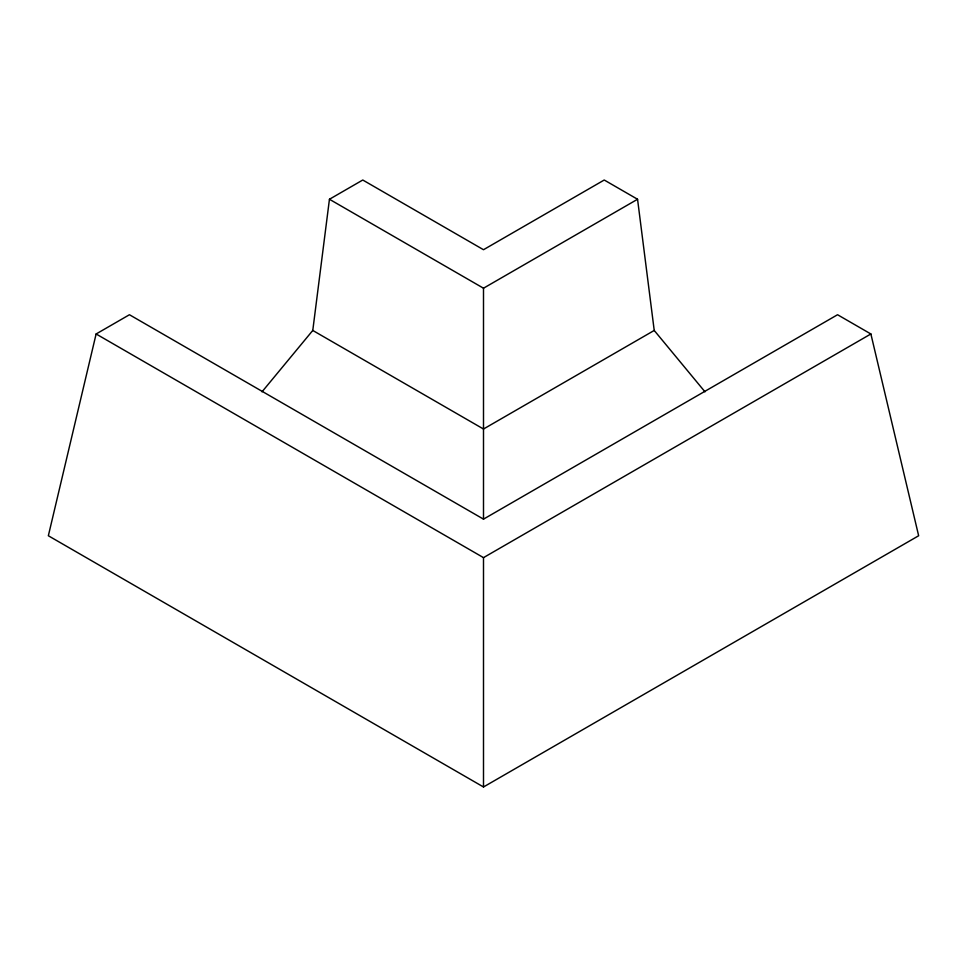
<?xml version="1.0" encoding="UTF-8"?>
<svg xmlns="http://www.w3.org/2000/svg" width="967" height="967" viewBox="0 0 967 967"><rect width="100%" height="100%" fill="white"/><g stroke="black" fill="none" stroke-linecap="round" stroke-linejoin="round"><path stroke-width="1.45" d="M262.009 391.828L312.776 330.448L329.445 199.262L362.77 180.019L483.5 249.716L604.23 180.019L637.555 199.262L654.224 330.448L704.991 391.828M96.12 333.978L48.35 535.754L483.5 786.981L918.65 535.754L870.88 333.978L837.555 314.734L483.5 519.146L129.445 314.734L96.12 333.978L483.5 557.633L870.88 333.978M329.445 199.262L483.5 288.214L637.555 199.262M654.224 330.448L483.5 429.022L312.776 330.448M483.5 288.214L483.5 519.231M483.5 557.633L483.5 786.981"/></g></svg>
